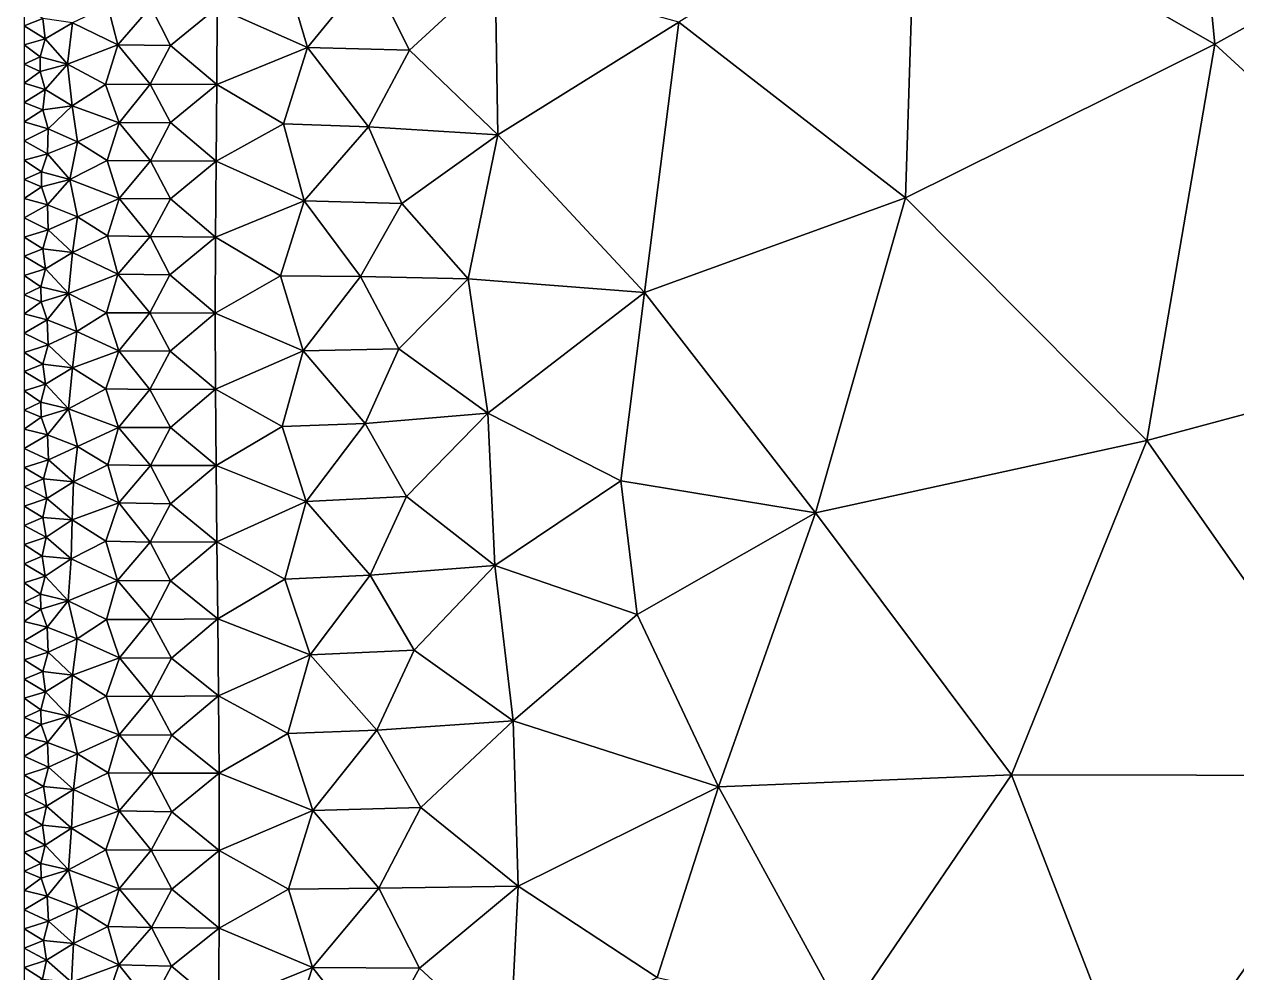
# Model space of a CAD drawing. Header units: metres. Extents: x 0 to 72, y -280 to 0.
# Drawn here: x 0.2 to 12.82, y -118.13 to -108.25 of the extents above; entities that cross this region are included whole.
import ezdxf

# ---------------------------------------------------------------- set-up
doc = ezdxf.new("R2010")
doc.units = ezdxf.units.M

msp = doc.modelspace()

# ---------------------------------------------------------------- linework, layer by layer
at = {"layer": 'layer', "color": 0}
for points in [[(12.5936, -108.456), (12.129, -103.71), (9.47866, -106.677)], [(12.5936, -108.456), (16.6874, -106.183), (12.129, -103.71)], [(15.9121, -111.499), (16.6874, -106.183), (12.5936, -108.456)], [(9.37163, -110.056), (9.47866, -106.677), (7.01465, -108.228)], [(9.37163, -110.056), (12.5936, -108.456), (9.47866, -106.677)], [(2.90844, -107.681), (2.20716, -108.074), (3.14744, -108.491)], [(2.90844, -107.681), (3.14744, -108.491), (3.79661, -107.695)], [(3.79661, -107.695), (3.14744, -108.491), (4.21087, -108.517)], [(3.79661, -107.695), (4.21087, -108.517), (5.10183, -107.697)], [(5.10183, -107.697), (4.21087, -108.517), (5.12922, -109.401)], [(5.10183, -107.697), (5.12922, -109.401), (7.01465, -108.228)], [(0.2, -108.062), (0.2, -108.263), (0.395039, -108.19)], [(1.07009, -108.059), (0.703488, -108.233), (1.1741, -108.462)], [(1.07009, -108.059), (1.1741, -108.462), (1.51639, -108.067)], [(1.51639, -108.067), (1.1741, -108.462), (1.72343, -108.469)], [(1.51639, -108.067), (1.72343, -108.469), (2.20716, -108.074)], [(2.20716, -108.074), (1.72343, -108.469), (2.20328, -108.875)], [(2.20716, -108.074), (2.20328, -108.875), (3.14744, -108.491)], [(0.395039, -108.19), (0.2, -108.263), (0.419314, -108.4)], [(0.2, -108.263), (0.2, -108.463), (0.419314, -108.4)], [(0.395039, -108.19), (0.419314, -108.4), (0.703488, -108.233)], [(0.703488, -108.233), (0.419314, -108.4), (0.649635, -108.665)], [(0.703488, -108.233), (0.649635, -108.665), (1.1741, -108.462)], [(6.6541, -111.041), (7.01465, -108.228), (5.12922, -109.401)], [(6.6541, -111.041), (9.37163, -110.056), (7.01465, -108.228)], [(0.419314, -108.4), (0.2, -108.463), (0.367389, -108.586)], [(0.419314, -108.4), (0.367389, -108.586), (0.649635, -108.665)], [(0.2, -108.463), (0.2, -108.663), (0.367389, -108.586)], [(1.1741, -108.462), (0.649635, -108.665), (1.04433, -108.874)], [(1.1741, -108.462), (1.04433, -108.874), (1.50981, -108.871)], [(1.1741, -108.462), (1.50981, -108.871), (1.72343, -108.469)], [(1.72343, -108.469), (1.50981, -108.871), (2.20328, -108.875)], [(3.14744, -108.491), (2.20328, -108.875), (2.89672, -109.286)], [(3.14744, -108.491), (2.89672, -109.286), (3.78201, -109.315)], [(3.14744, -108.491), (3.78201, -109.315), (4.21087, -108.517)], [(4.21087, -108.517), (3.78201, -109.315), (5.12922, -109.401)], [(11.8852, -112.584), (12.5936, -108.456), (9.37163, -110.056)], [(15.9121, -111.499), (12.5936, -108.456), (11.8852, -112.584)], [(0.367389, -108.586), (0.2, -108.663), (0.367236, -108.741)], [(0.367389, -108.586), (0.367236, -108.741), (0.649635, -108.665)], [(0.2, -108.663), (0.2, -108.863), (0.367236, -108.741)], [(0.367236, -108.741), (0.2, -108.863), (0.418369, -108.928)], [(0.367236, -108.741), (0.418369, -108.928), (0.649635, -108.665)], [(0.649635, -108.665), (0.418369, -108.928), (0.699296, -109.099)], [(0.649635, -108.665), (0.699296, -109.099), (1.04433, -108.874)], [(0.2, -108.863), (0.2, -109.063), (0.418369, -108.928)], [(1.04433, -108.874), (0.699296, -109.099), (1.18691, -109.275)], [(1.04433, -108.874), (1.18691, -109.275), (1.50981, -108.871)], [(1.50981, -108.871), (1.18691, -109.275), (1.7238, -109.272)], [(1.50981, -108.871), (1.7238, -109.272), (2.20328, -108.875)], [(2.20328, -108.875), (1.7238, -109.272), (2.19774, -109.674)], [(2.20328, -108.875), (2.19774, -109.674), (2.89672, -109.286)], [(0.418369, -108.928), (0.2, -109.063), (0.393294, -109.139)], [(0.418369, -108.928), (0.393294, -109.139), (0.699296, -109.099)], [(0.2, -109.063), (0.2, -109.263), (0.393294, -109.139)], [(0.393294, -109.139), (0.2, -109.263), (0.448044, -109.339)], [(0.393294, -109.139), (0.448044, -109.339), (0.699296, -109.099)], [(0.699296, -109.099), (0.448044, -109.339), (0.752705, -109.474)], [(0.699296, -109.099), (0.752705, -109.474), (1.18691, -109.275)], [(0.2, -109.263), (0.2, -109.464), (0.448044, -109.339)], [(1.18691, -109.275), (0.752705, -109.474), (1.06339, -109.668)], [(1.18691, -109.275), (1.06339, -109.668), (1.51394, -109.669)], [(1.18691, -109.275), (1.51394, -109.669), (1.7238, -109.272)], [(1.7238, -109.272), (1.51394, -109.669), (2.19774, -109.674)], [(2.89672, -109.286), (2.19774, -109.674), (3.11416, -110.086)], [(2.89672, -109.286), (3.11416, -110.086), (3.78201, -109.315)], [(0.448044, -109.339), (0.2, -109.464), (0.442638, -109.598)], [(0.448044, -109.339), (0.442638, -109.598), (0.752705, -109.474)], [(3.78201, -109.315), (3.11416, -110.086), (4.13004, -110.116)], [(3.78201, -109.315), (4.13004, -110.116), (5.12922, -109.401)], [(5.12922, -109.401), (4.13004, -110.116), (4.82106, -110.898)], [(5.12922, -109.401), (4.82106, -110.898), (6.6541, -111.041)], [(0.2, -109.464), (0.2, -109.664), (0.442638, -109.598)], [(0.752705, -109.474), (0.442638, -109.598), (0.675285, -109.864)], [(0.752705, -109.474), (0.675285, -109.864), (1.06339, -109.668)], [(0.442638, -109.598), (0.2, -109.664), (0.379528, -109.786)], [(0.2, -109.664), (0.2, -109.864), (0.379528, -109.786)], [(0.442638, -109.598), (0.379528, -109.786), (0.675285, -109.864)], [(1.06339, -109.668), (0.675285, -109.864), (1.18663, -110.062)], [(1.06339, -109.668), (1.18663, -110.062), (1.51394, -109.669)], [(1.51394, -109.669), (1.18663, -110.062), (1.72175, -110.066)], [(1.51394, -109.669), (1.72175, -110.066), (2.19774, -109.674)], [(0.379528, -109.786), (0.2, -109.864), (0.3796, -109.941)], [(0.379528, -109.786), (0.3796, -109.941), (0.675285, -109.864)], [(2.19774, -109.674), (1.72175, -110.066), (2.19132, -110.467)], [(2.19774, -109.674), (2.19132, -110.467), (3.11416, -110.086)], [(0.2, -109.864), (0.2, -110.064), (0.3796, -109.941)], [(0.3796, -109.941), (0.443071, -110.129), (0.675285, -109.864)], [(0.675285, -109.864), (0.443071, -110.129), (0.754124, -110.253)], [(0.675285, -109.864), (0.754124, -110.253), (1.18663, -110.062)], [(0.3796, -109.941), (0.2, -110.064), (0.443071, -110.129)], [(0.2, -110.064), (0.2, -110.264), (0.443071, -110.129)], [(0.443071, -110.129), (0.2, -110.264), (0.449318, -110.388)], [(0.443071, -110.129), (0.449318, -110.388), (0.754124, -110.253)], [(1.18663, -110.062), (0.754124, -110.253), (1.06644, -110.451)], [(1.18663, -110.062), (1.06644, -110.451), (1.51041, -110.46)], [(1.18663, -110.062), (1.51041, -110.46), (1.72175, -110.066)], [(1.72175, -110.066), (1.51041, -110.46), (2.19132, -110.467)], [(3.11416, -110.086), (2.19132, -110.467), (2.8682, -110.868)], [(3.11416, -110.086), (2.8682, -110.868), (3.70038, -110.876)], [(3.11416, -110.086), (3.70038, -110.876), (4.13004, -110.116)], [(4.13004, -110.116), (3.70038, -110.876), (4.82106, -110.898)], [(8.43699, -113.337), (9.37163, -110.056), (6.6541, -111.041)], [(11.8852, -112.584), (9.37163, -110.056), (8.43699, -113.337)], [(0.2, -110.264), (0.2, -110.464), (0.449318, -110.388)], [(0.754124, -110.253), (0.449318, -110.388), (0.703579, -110.626)], [(0.754124, -110.253), (0.703579, -110.626), (1.06644, -110.451)], [(0.449318, -110.388), (0.2, -110.464), (0.395036, -110.588)], [(0.449318, -110.388), (0.395036, -110.588), (0.703579, -110.626)], [(0.2, -110.464), (0.2, -110.665), (0.395036, -110.588)], [(1.06644, -110.451), (0.703579, -110.626), (1.17492, -110.851)], [(1.06644, -110.451), (1.17492, -110.851), (1.51041, -110.46)], [(1.51041, -110.46), (1.17492, -110.851), (1.71658, -110.859)], [(1.51041, -110.46), (1.71658, -110.859), (2.19132, -110.467)], [(2.19132, -110.467), (1.71658, -110.859), (2.1885, -111.258)], [(2.19132, -110.467), (2.1885, -111.258), (2.8682, -110.868)], [(0.395036, -110.588), (0.2, -110.665), (0.422059, -110.797)], [(0.2, -110.665), (0.2, -110.865), (0.422059, -110.797)], [(0.395036, -110.588), (0.422059, -110.797), (0.703579, -110.626)], [(0.703579, -110.626), (0.422059, -110.797), (0.66165, -111.054)], [(0.703579, -110.626), (0.66165, -111.054), (1.17492, -110.851)], [(0.422059, -110.797), (0.2, -110.865), (0.37177, -110.984)], [(0.422059, -110.797), (0.37177, -110.984), (0.66165, -111.054)], [(0.2, -110.865), (0.2, -111.065), (0.37177, -110.984)], [(1.17492, -110.851), (0.66165, -111.054), (1.05612, -111.252)], [(1.17492, -110.851), (1.05612, -111.252), (1.50743, -111.255)], [(1.17492, -110.851), (1.50743, -111.255), (1.71658, -110.859)], [(1.71658, -110.859), (1.50743, -111.255), (2.1885, -111.258)], [(2.8682, -110.868), (2.1885, -111.258), (3.10195, -111.648)], [(2.8682, -110.868), (3.10195, -111.648), (3.70038, -110.876)], [(3.70038, -110.876), (3.10195, -111.648), (4.09936, -111.63)], [(3.70038, -110.876), (4.09936, -111.63), (4.82106, -110.898)], [(4.82106, -110.898), (4.09936, -111.63), (5.02453, -112.297)], [(4.82106, -110.898), (5.02453, -112.297), (6.6541, -111.041)], [(0.37177, -110.984), (0.2, -111.065), (0.374545, -111.139)], [(0.37177, -110.984), (0.374545, -111.139), (0.66165, -111.054)], [(0.374545, -111.139), (0.43875, -111.327), (0.66165, -111.054)], [(0.66165, -111.054), (0.43875, -111.327), (0.748548, -111.449)], [(0.66165, -111.054), (0.748548, -111.449), (1.05612, -111.252)], [(6.40872, -113.004), (6.6541, -111.041), (5.02453, -112.297)], [(8.43699, -113.337), (6.6541, -111.041), (6.40872, -113.004)], [(0.2, -111.065), (0.2, -111.265), (0.374545, -111.139)], [(0.374545, -111.139), (0.2, -111.265), (0.43875, -111.327)], [(0.2, -111.265), (0.2, -111.465), (0.43875, -111.327)], [(1.05612, -111.252), (0.748548, -111.449), (1.18451, -111.648)], [(1.05612, -111.252), (1.18451, -111.648), (1.50743, -111.255)], [(1.50743, -111.255), (1.18451, -111.648), (1.71832, -111.654)], [(1.50743, -111.255), (1.71832, -111.654), (2.1885, -111.258)], [(2.1885, -111.258), (1.71832, -111.654), (2.19205, -112.05)], [(2.1885, -111.258), (2.19205, -112.05), (3.10195, -111.648)], [(0.43875, -111.327), (0.2, -111.465), (0.447225, -111.587)], [(0.43875, -111.327), (0.447225, -111.587), (0.748548, -111.449)], [(0.2, -111.465), (0.2, -111.665), (0.447225, -111.587)], [(0.748548, -111.449), (0.447225, -111.587), (0.701294, -111.825)], [(0.748548, -111.449), (0.701294, -111.825), (1.18451, -111.648)], [(14.3263, -116.073), (15.9121, -111.499), (11.8852, -112.584)], [(0.447225, -111.587), (0.2, -111.665), (0.394139, -111.788)], [(0.2, -111.665), (0.2, -111.865), (0.394139, -111.788)], [(0.447225, -111.587), (0.394139, -111.788), (0.701294, -111.825)], [(1.18451, -111.648), (0.701294, -111.825), (1.04847, -112.046)], [(1.18451, -111.648), (1.04847, -112.046), (1.50862, -112.051)], [(1.18451, -111.648), (1.50862, -112.051), (1.71832, -111.654)], [(1.71832, -111.654), (1.50862, -112.051), (2.19205, -112.05)], [(3.10195, -111.648), (2.19205, -112.05), (2.88368, -112.436)], [(3.10195, -111.648), (2.88368, -112.436), (3.74726, -112.405)], [(3.10195, -111.648), (3.74726, -112.405), (4.09936, -111.63)], [(4.09936, -111.63), (3.74726, -112.405), (5.02453, -112.297)], [(0.394139, -111.788), (0.2, -111.865), (0.421638, -111.997)], [(0.394139, -111.788), (0.421638, -111.997), (0.701294, -111.825)], [(0.2, -111.865), (0.2, -112.066), (0.421638, -111.997)], [(0.701294, -111.825), (0.421638, -111.997), (0.662093, -112.252)], [(0.701294, -111.825), (0.662093, -112.252), (1.04847, -112.046)], [(0.421638, -111.997), (0.2, -112.066), (0.371861, -112.184)], [(0.2, -112.066), (0.2, -112.266), (0.371861, -112.184)], [(0.421638, -111.997), (0.371861, -112.184), (0.662093, -112.252)], [(1.04847, -112.046), (0.662093, -112.252), (1.18258, -112.447)], [(1.04847, -112.046), (1.18258, -112.447), (1.50862, -112.051)], [(1.50862, -112.051), (1.18258, -112.447), (1.72102, -112.449)], [(1.50862, -112.051), (1.72102, -112.449), (2.19205, -112.05)], [(2.19205, -112.05), (1.72102, -112.449), (2.19924, -112.842)], [(2.19205, -112.05), (2.19924, -112.842), (2.88368, -112.436)], [(0.371861, -112.184), (0.2, -112.266), (0.37494, -112.339)], [(0.371861, -112.184), (0.37494, -112.339), (0.662093, -112.252)], [(0.2, -112.266), (0.2, -112.466), (0.37494, -112.339)], [(0.37494, -112.339), (0.440262, -112.525), (0.662093, -112.252)], [(0.662093, -112.252), (0.440262, -112.525), (0.753127, -112.644)], [(0.662093, -112.252), (0.753127, -112.644), (1.18258, -112.447)], [(3.74726, -112.405), (4.17863, -113.167), (5.02453, -112.297)], [(5.02453, -112.297), (4.17863, -113.167), (5.09964, -113.884)], [(5.02453, -112.297), (5.09964, -113.884), (6.40872, -113.004)], [(0.37494, -112.339), (0.2, -112.466), (0.440262, -112.525)], [(2.88368, -112.436), (2.19924, -112.842), (3.1359, -113.218)], [(2.88368, -112.436), (3.1359, -113.218), (3.74726, -112.405)], [(3.74726, -112.405), (3.1359, -113.218), (4.17863, -113.167)], [(0.2, -112.466), (0.2, -112.666), (0.440262, -112.525)], [(0.440262, -112.525), (0.2, -112.666), (0.450984, -112.783)], [(0.440262, -112.525), (0.450984, -112.783), (0.753127, -112.644)], [(1.18258, -112.447), (0.753127, -112.644), (1.06943, -112.838)], [(1.18258, -112.447), (1.06943, -112.838), (1.51374, -112.844)], [(1.18258, -112.447), (1.51374, -112.844), (1.72102, -112.449)], [(1.72102, -112.449), (1.51374, -112.844), (2.19924, -112.842)], [(0.2, -112.666), (0.2, -112.866), (0.450984, -112.783)], [(0.753127, -112.644), (0.450984, -112.783), (0.712686, -113.012)], [(0.753127, -112.644), (0.712686, -113.012), (1.06943, -112.838)], [(10.4753, -116.064), (11.8852, -112.584), (8.43699, -113.337)], [(14.3263, -116.073), (11.8852, -112.584), (10.4753, -116.064)], [(0.450984, -112.783), (0.2, -112.866), (0.399503, -112.983)], [(0.450984, -112.783), (0.399503, -112.983), (0.712686, -113.012)], [(0.2, -112.866), (0.2, -113.066), (0.399503, -112.983)], [(1.06943, -112.838), (0.712686, -113.012), (1.1829, -113.232)], [(1.06943, -112.838), (1.1829, -113.232), (1.51374, -112.844)], [(1.51374, -112.844), (1.1829, -113.232), (1.72354, -113.243)], [(1.51374, -112.844), (1.72354, -113.243), (2.19924, -112.842)], [(2.19924, -112.842), (1.72354, -113.243), (2.20469, -113.639)], [(2.19924, -112.842), (2.20469, -113.639), (3.1359, -113.218)], [(0.399503, -112.983), (0.2, -113.066), (0.433786, -113.187)], [(0.2, -113.066), (0.2, -113.267), (0.433786, -113.187)], [(0.399503, -112.983), (0.433786, -113.187), (0.712686, -113.012)], [(0.712686, -113.012), (0.433786, -113.187), (0.698446, -113.408)], [(0.712686, -113.012), (0.698446, -113.408), (1.1829, -113.232)], [(6.40872, -113.004), (5.09964, -113.884), (6.58104, -114.396)], [(8.43699, -113.337), (6.40872, -113.004), (6.58104, -114.396)], [(0.433786, -113.187), (0.2, -113.267), (0.392012, -113.384)], [(0.433786, -113.187), (0.392012, -113.384), (0.698446, -113.408)], [(3.1359, -113.218), (3.79974, -113.986), (4.17863, -113.167)], [(4.17863, -113.167), (3.79974, -113.986), (5.09964, -113.884)], [(0.2, -113.267), (0.2, -113.467), (0.392012, -113.384)], [(1.1829, -113.232), (0.698446, -113.408), (1.05076, -113.63)], [(1.1829, -113.232), (1.05076, -113.63), (1.51009, -113.641)], [(1.1829, -113.232), (1.51009, -113.641), (1.72354, -113.243)], [(1.72354, -113.243), (1.51009, -113.641), (2.20469, -113.639)], [(3.1359, -113.218), (2.20469, -113.639), (2.9115, -114.026)], [(3.1359, -113.218), (2.9115, -114.026), (3.79974, -113.986)], [(0.392012, -113.384), (0.2, -113.467), (0.42754, -113.589)], [(0.392012, -113.384), (0.42754, -113.589), (0.698446, -113.408)], [(0.698446, -113.408), (0.42754, -113.589), (0.687728, -113.816)], [(0.698446, -113.408), (0.687728, -113.816), (1.05076, -113.63)], [(7.42461, -116.19), (8.43699, -113.337), (6.58104, -114.396)], [(10.4753, -116.064), (8.43699, -113.337), (7.42461, -116.19)], [(0.2, -113.467), (0.2, -113.667), (0.42754, -113.589)], [(0.42754, -113.589), (0.2, -113.667), (0.38665, -113.787)], [(0.2, -113.667), (0.2, -113.867), (0.38665, -113.787)], [(0.42754, -113.589), (0.38665, -113.787), (0.687728, -113.816)], [(1.05076, -113.63), (0.687728, -113.816), (1.17201, -114.041)], [(1.05076, -113.63), (1.17201, -114.041), (1.51009, -113.641)], [(1.51009, -113.641), (1.17201, -114.041), (1.7238, -114.045)], [(1.51009, -113.641), (1.7238, -114.045), (2.20469, -113.639)], [(2.20469, -113.639), (1.7238, -114.045), (2.21325, -114.441)], [(2.20469, -113.639), (2.21325, -114.441), (2.9115, -114.026)], [(0.38665, -113.787), (0.2, -113.867), (0.417267, -113.996)], [(0.38665, -113.787), (0.417267, -113.996), (0.687728, -113.816)], [(0.687728, -113.816), (0.417267, -113.996), (0.658519, -114.252)], [(0.687728, -113.816), (0.658519, -114.252), (1.17201, -114.041)], [(0.2, -113.867), (0.2, -114.067), (0.417267, -113.996)], [(3.79974, -113.986), (4.2583, -114.767), (5.09964, -113.884)], [(5.09964, -113.884), (4.2583, -114.767), (5.28908, -115.503)], [(5.09964, -113.884), (5.28908, -115.503), (6.58104, -114.396)], [(0.417267, -113.996), (0.2, -114.067), (0.370034, -114.185)], [(0.2, -114.067), (0.2, -114.267), (0.370034, -114.185)], [(0.417267, -113.996), (0.370034, -114.185), (0.658519, -114.252)], [(1.17201, -114.041), (0.658519, -114.252), (1.05701, -114.449)], [(1.17201, -114.041), (1.05701, -114.449), (1.51467, -114.447)], [(1.17201, -114.041), (1.51467, -114.447), (1.7238, -114.045)], [(1.7238, -114.045), (1.51467, -114.447), (2.21325, -114.441)], [(2.9115, -114.026), (2.21325, -114.441), (3.17532, -114.817)], [(2.9115, -114.026), (3.17532, -114.817), (3.79974, -113.986)], [(3.79974, -113.986), (3.17532, -114.817), (4.2583, -114.767)], [(0.370034, -114.185), (0.2, -114.267), (0.373483, -114.34)], [(0.370034, -114.185), (0.373483, -114.34), (0.658519, -114.252)], [(0.2, -114.267), (0.2, -114.468), (0.373483, -114.34)], [(0.373483, -114.34), (0.438217, -114.528), (0.658519, -114.252)], [(0.658519, -114.252), (0.438217, -114.528), (0.749149, -114.649)], [(0.658519, -114.252), (0.749149, -114.649), (1.05701, -114.449)], [(0.373483, -114.34), (0.2, -114.468), (0.438217, -114.528)], [(1.05701, -114.449), (0.749149, -114.649), (1.18969, -114.846)], [(1.05701, -114.449), (1.18969, -114.846), (1.51467, -114.447)], [(1.51467, -114.447), (1.18969, -114.846), (1.73183, -114.849)], [(1.51467, -114.447), (1.73183, -114.849), (2.21325, -114.441)], [(2.21325, -114.441), (1.73183, -114.849), (2.22121, -115.244)], [(2.21325, -114.441), (2.22121, -115.244), (3.17532, -114.817)], [(6.58104, -114.396), (5.28908, -115.503), (7.42461, -116.19)], [(0.2, -114.468), (0.2, -114.668), (0.438217, -114.528)], [(0.438217, -114.528), (0.2, -114.668), (0.44757, -114.788)], [(0.438217, -114.528), (0.44757, -114.788), (0.749149, -114.649)], [(0.2, -114.668), (0.2, -114.868), (0.44757, -114.788)], [(0.749149, -114.649), (0.44757, -114.788), (0.702938, -115.026)], [(0.749149, -114.649), (0.702938, -115.026), (1.18969, -114.846)], [(0.44757, -114.788), (0.2, -114.868), (0.394609, -114.99)], [(0.44757, -114.788), (0.394609, -114.99), (0.702938, -115.026)], [(3.17532, -114.817), (2.22121, -115.244), (2.9419, -115.634)], [(3.17532, -114.817), (2.9419, -115.634), (3.86894, -115.599)], [(3.17532, -114.817), (3.86894, -115.599), (4.2583, -114.767)], [(4.2583, -114.767), (3.86894, -115.599), (5.28908, -115.503)], [(0.2, -114.868), (0.2, -115.068), (0.394609, -114.99)], [(1.18969, -114.846), (0.702938, -115.026), (1.05278, -115.247)], [(1.18969, -114.846), (1.05278, -115.247), (1.51962, -115.25)], [(1.18969, -114.846), (1.51962, -115.25), (1.73183, -114.849)], [(1.73183, -114.849), (1.51962, -115.25), (2.22121, -115.244)], [(0.394609, -114.99), (0.2, -115.068), (0.422321, -115.199)], [(0.2, -115.068), (0.2, -115.268), (0.422321, -115.199)], [(0.394609, -114.99), (0.422321, -115.199), (0.702938, -115.026)], [(0.702938, -115.026), (0.422321, -115.199), (0.663842, -115.454)], [(0.702938, -115.026), (0.663842, -115.454), (1.05278, -115.247)], [(0.422321, -115.199), (0.2, -115.268), (0.372375, -115.387)], [(0.422321, -115.199), (0.372375, -115.387), (0.663842, -115.454)], [(0.2, -115.268), (0.2, -115.468), (0.372375, -115.387)], [(1.05278, -115.247), (0.663842, -115.454), (1.18879, -115.65)], [(1.05278, -115.247), (1.18879, -115.65), (1.51962, -115.25)], [(1.51962, -115.25), (1.18879, -115.65), (1.7357, -115.651)], [(1.51962, -115.25), (1.7357, -115.651), (2.22121, -115.244)], [(2.22121, -115.244), (1.7357, -115.651), (2.22736, -116.048)], [(2.22121, -115.244), (2.22736, -116.048), (2.9419, -115.634)], [(0.372375, -115.387), (0.2, -115.468), (0.37547, -115.541)], [(0.2, -115.468), (0.2, -115.669), (0.37547, -115.541)], [(0.372375, -115.387), (0.37547, -115.541), (0.663842, -115.454)], [(0.37547, -115.541), (0.440923, -115.728), (0.663842, -115.454)], [(0.663842, -115.454), (0.440923, -115.728), (0.754873, -115.848)], [(0.663842, -115.454), (0.754873, -115.848), (1.18879, -115.65)], [(0.37547, -115.541), (0.2, -115.669), (0.440923, -115.728)], [(2.9419, -115.634), (3.20509, -116.437), (3.86894, -115.599)], [(3.86894, -115.599), (3.20509, -116.437), (4.32616, -116.406)], [(3.86894, -115.599), (4.32616, -116.406), (5.28908, -115.503)], [(5.28908, -115.503), (4.32616, -116.406), (5.34089, -117.224)], [(5.28908, -115.503), (5.34089, -117.224), (7.42461, -116.19)], [(0.2, -115.669), (0.2, -115.869), (0.440923, -115.728)], [(1.18879, -115.65), (0.754873, -115.848), (1.07283, -116.043)], [(1.18879, -115.65), (1.07283, -116.043), (1.52402, -116.049)], [(1.18879, -115.65), (1.52402, -116.049), (1.7357, -115.651)], [(1.7357, -115.651), (1.52402, -116.049), (2.22736, -116.048)], [(2.9419, -115.634), (2.22736, -116.048), (3.20509, -116.437)], [(0.440923, -115.728), (0.2, -115.869), (0.451233, -115.987)], [(0.440923, -115.728), (0.451233, -115.987), (0.754873, -115.848)], [(0.754873, -115.848), (0.451233, -115.987), (0.712593, -116.218)], [(0.754873, -115.848), (0.712593, -116.218), (1.07283, -116.043)], [(0.2, -115.869), (0.2, -116.069), (0.451233, -115.987)], [(0.451233, -115.987), (0.2, -116.069), (0.399134, -116.188)], [(0.2, -116.069), (0.2, -116.269), (0.399134, -116.188)], [(0.451233, -115.987), (0.399134, -116.188), (0.712593, -116.218)], [(1.07283, -116.043), (0.712593, -116.218), (1.18656, -116.441)], [(1.07283, -116.043), (1.18656, -116.441), (1.52402, -116.049)], [(1.52402, -116.049), (1.18656, -116.441), (1.7365, -116.451)], [(1.52402, -116.049), (1.7365, -116.451), (2.22736, -116.048)], [(2.22736, -116.048), (1.7365, -116.451), (2.22845, -116.853)], [(2.22736, -116.048), (2.22845, -116.853), (3.20509, -116.437)], [(8.74781, -118.608), (10.4753, -116.064), (7.42461, -116.19)], [(11.838, -119.584), (10.4753, -116.064), (8.74781, -118.608)], [(11.838, -119.584), (14.3263, -116.073), (10.4753, -116.064)], [(16.2543, -120.901), (14.3263, -116.073), (11.838, -119.584)], [(0.399134, -116.188), (0.2, -116.269), (0.432175, -116.393)], [(0.399134, -116.188), (0.432175, -116.393), (0.712593, -116.218)], [(0.712593, -116.218), (0.432175, -116.393), (0.692721, -116.621)], [(0.712593, -116.218), (0.692721, -116.621), (1.18656, -116.441)], [(7.42461, -116.19), (5.34089, -117.224), (6.78628, -118.176)], [(8.74781, -118.608), (7.42461, -116.19), (6.78628, -118.176)], [(0.2, -116.269), (0.2, -116.469), (0.432175, -116.393)], [(0.432175, -116.393), (0.2, -116.469), (0.388764, -116.591)], [(0.2, -116.469), (0.2, -116.669), (0.388764, -116.591)], [(0.432175, -116.393), (0.388764, -116.591), (0.692721, -116.621)], [(1.18656, -116.441), (0.692721, -116.621), (1.0491, -116.845)], [(1.18656, -116.441), (1.0491, -116.845), (1.52009, -116.851)], [(1.18656, -116.441), (1.52009, -116.851), (1.7365, -116.451)], [(1.7365, -116.451), (1.52009, -116.851), (2.22845, -116.853)], [(3.20509, -116.437), (2.22845, -116.853), (2.95074, -117.256)], [(3.20509, -116.437), (2.95074, -117.256), (3.891, -117.246)], [(3.20509, -116.437), (3.891, -117.246), (4.32616, -116.406)], [(4.32616, -116.406), (3.891, -117.246), (5.34089, -117.224)], [(0.388764, -116.591), (0.2, -116.669), (0.418932, -116.799)], [(0.388764, -116.591), (0.418932, -116.799), (0.692721, -116.621)], [(0.2, -116.669), (0.2, -116.869), (0.418932, -116.799)], [(0.692721, -116.621), (0.418932, -116.799), (0.660977, -117.054)], [(0.692721, -116.621), (0.660977, -117.054), (1.0491, -116.845)], [(0.418932, -116.799), (0.2, -116.869), (0.370937, -116.987)], [(0.418932, -116.799), (0.370937, -116.987), (0.660977, -117.054)], [(1.0491, -116.845), (0.660977, -117.054), (1.18753, -117.252)], [(1.0491, -116.845), (1.18753, -117.252), (1.52009, -116.851)], [(1.52009, -116.851), (1.18753, -117.252), (1.73643, -117.256)], [(1.52009, -116.851), (1.73643, -117.256), (2.22845, -116.853)], [(2.22845, -116.853), (1.73643, -117.256), (2.2273, -117.661)], [(2.22845, -116.853), (2.2273, -117.661), (2.95074, -117.256)], [(0.2, -116.869), (0.2, -117.07), (0.370937, -116.987)], [(0.370937, -116.987), (0.2, -117.07), (0.374445, -117.142)], [(0.370937, -116.987), (0.374445, -117.142), (0.660977, -117.054)], [(0.2, -117.07), (0.2, -117.27), (0.374445, -117.142)], [(0.374445, -117.142), (0.440003, -117.329), (0.660977, -117.054)], [(0.660977, -117.054), (0.440003, -117.329), (0.753662, -117.449)], [(0.660977, -117.054), (0.753662, -117.449), (1.18753, -117.252)], [(0.374445, -117.142), (0.2, -117.27), (0.440003, -117.329)], [(3.891, -117.246), (4.31505, -118.077), (5.34089, -117.224)], [(5.34089, -117.224), (4.31505, -118.077), (5.25448, -118.951)], [(5.34089, -117.224), (5.25448, -118.951), (6.78628, -118.176)], [(0.2, -117.27), (0.2, -117.47), (0.440003, -117.329)], [(0.440003, -117.329), (0.2, -117.47), (0.450713, -117.588)], [(0.440003, -117.329), (0.450713, -117.588), (0.753662, -117.449)], [(1.18753, -117.252), (0.753662, -117.449), (1.07169, -117.646)], [(1.18753, -117.252), (1.07169, -117.646), (1.52315, -117.654)], [(1.18753, -117.252), (1.52315, -117.654), (1.73643, -117.256)], [(1.73643, -117.256), (1.52315, -117.654), (2.2273, -117.661)], [(2.95074, -117.256), (2.2273, -117.661), (3.20018, -118.07)], [(2.95074, -117.256), (3.20018, -118.07), (3.891, -117.246)], [(3.891, -117.246), (3.20018, -118.07), (4.31505, -118.077)], [(0.2, -117.47), (0.2, -117.67), (0.450713, -117.588)], [(0.753662, -117.449), (0.450713, -117.588), (0.711789, -117.82)], [(0.753662, -117.449), (0.711789, -117.82), (1.07169, -117.646)], [(0.450713, -117.588), (0.2, -117.67), (0.398816, -117.789)], [(0.450713, -117.588), (0.398816, -117.789), (0.711789, -117.82)], [(0.2, -117.67), (0.2, -117.87), (0.398816, -117.789)], [(1.07169, -117.646), (0.711789, -117.82), (1.18503, -118.045)], [(1.07169, -117.646), (1.18503, -118.045), (1.52315, -117.654)], [(1.52315, -117.654), (1.18503, -118.045), (1.73437, -118.058)], [(1.52315, -117.654), (1.73437, -118.058), (2.2273, -117.661)], [(2.2273, -117.661), (1.73437, -118.058), (2.22267, -118.468)], [(2.2273, -117.661), (2.22267, -118.468), (3.20018, -118.07)], [(0.398816, -117.789), (0.2, -117.87), (0.431777, -117.995)], [(0.2, -117.87), (0.2, -118.07), (0.431777, -117.995)], [(0.398816, -117.789), (0.431777, -117.995), (0.711789, -117.82)], [(0.711789, -117.82), (0.431777, -117.995), (0.691723, -118.224)], [(0.711789, -117.82), (0.691723, -118.224), (1.18503, -118.045)], [(0.431777, -117.995), (0.2, -118.07), (0.388395, -118.192)], [(0.431777, -117.995), (0.388395, -118.192), (0.691723, -118.224)], [(0.2, -118.07), (0.2, -118.271), (0.388395, -118.192)], [(1.18503, -118.045), (0.691723, -118.224), (1.04695, -118.45)], [(1.18503, -118.045), (1.04695, -118.45), (1.51685, -118.459)], [(1.18503, -118.045), (1.51685, -118.459), (1.73437, -118.058)], [(1.73437, -118.058), (1.51685, -118.459), (2.22267, -118.468)], [(3.20018, -118.07), (2.22267, -118.468), (2.93567, -118.883)], [(3.20018, -118.07), (2.93567, -118.883), (3.85984, -118.901)], [(3.20018, -118.07), (3.85984, -118.901), (4.31505, -118.077)], [(4.31505, -118.077), (3.85984, -118.901), (5.25448, -118.951)]]:
    msp.add_3dface(points, dxfattribs=at)

doc.saveas('drawing.dxf')
